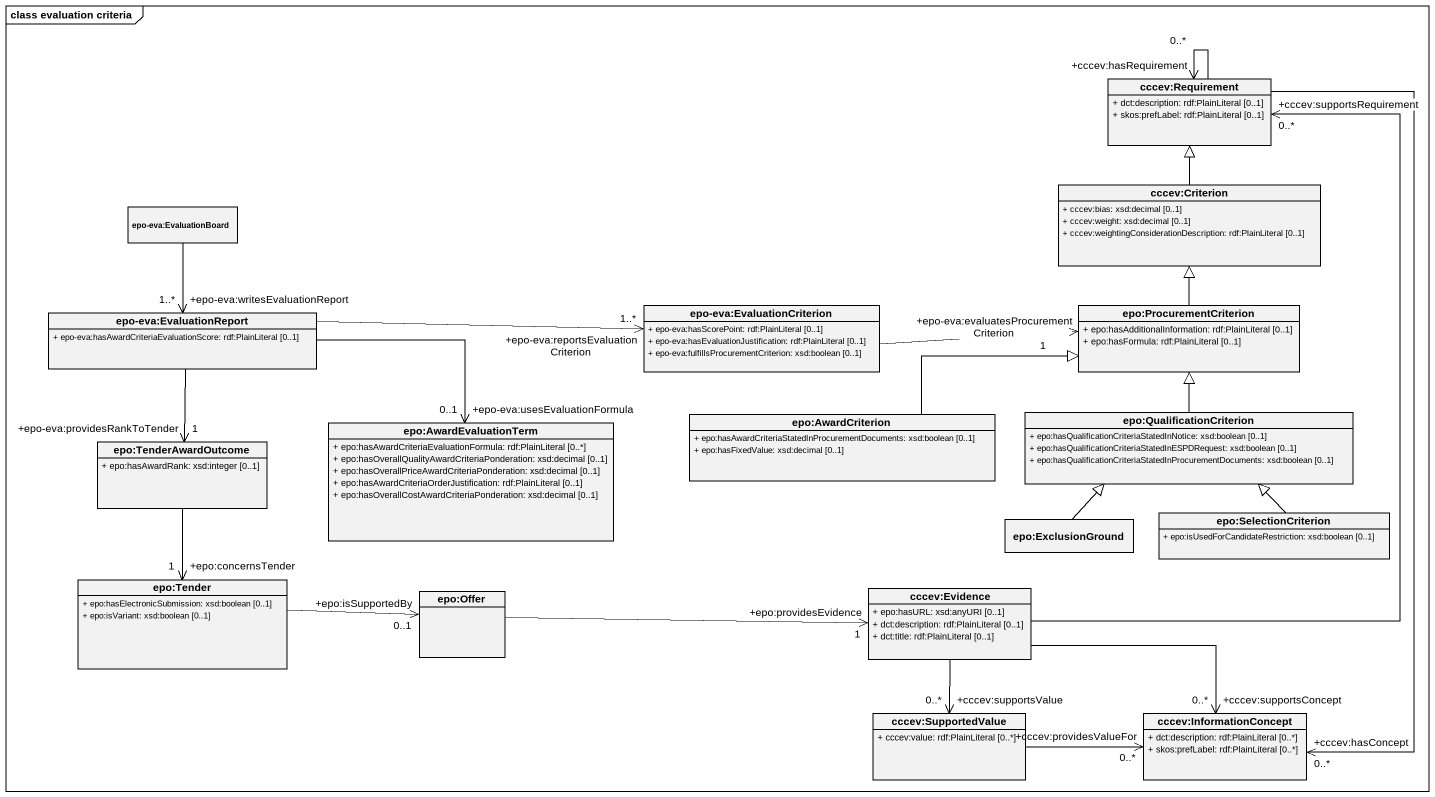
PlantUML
@startuml
mainframe class evaluation criteria
hide circle
hide empty members
skinparam classAttributeIconSize 0
class "cccev:Requirement" as cccev_Requirement {
  + dct:description: rdf:PlainLiteral [0..1]
  + skos:prefLabel: rdf:PlainLiteral [0..1]
}
class "cccev:Criterion" as cccev_Criterion {
  + cccev:bias: xsd:decimal [0..1]
  + cccev:weight: xsd:decimal [0..1]
  + cccev:weightingConsiderationDescription: rdf:PlainLiteral [0..1]
}
class "epo-eva:EvaluationBoard" as epo_eva_EvaluationBoard
class "epo-eva:EvaluationReport" as epo_eva_EvaluationReport {
  + epo-eva:hasAwardCriteriaEvaluationScore: rdf:PlainLiteral [0..1]
}
class "epo-eva:EvaluationCriterion" as epo_eva_EvaluationCriterion {
  + epo-eva:hasScorePoint: rdf:PlainLiteral [0..1]
  + epo-eva:hasEvaluationJustification: rdf:PlainLiteral [0..1]
  + epo-eva:fulfillsProcurementCriterion: xsd:boolean [0..1]
}
class "epo:ProcurementCriterion" as epo_ProcurementCriterion {
  + epo:hasAdditionalInformation: rdf:PlainLiteral [0..1]
  + epo:hasFormula: rdf:PlainLiteral [0..1]
}
class "epo:QualificationCriterion" as epo_QualificationCriterion {
  + epo:hasQualificationCriteriaStatedInNotice: xsd:boolean [0..1]
  + epo:hasQualificationCriteriaStatedInESPDRequest: xsd:boolean [0..1]
  + epo:hasQualificationCriteriaStatedInProcurementDocuments: xsd:boolean [0..1]
}
class "epo:TenderAwardOutcome" as epo_TenderAwardOutcome {
  + epo:hasAwardRank: xsd:integer [0..1]
}
class "epo:AwardEvaluationTerm" as epo_AwardEvaluationTerm {
  + epo:hasAwardCriteriaEvaluationFormula: rdf:PlainLiteral [0..*]
  + epo:hasOverallQualityAwardCriteriaPonderation: xsd:decimal [0..1]
  + epo:hasOverallPriceAwardCriteriaPonderation: xsd:decimal [0..1]
  + epo:hasAwardCriteriaOrderJustification: rdf:PlainLiteral [0..1]
  + epo:hasOverallCostAwardCriteriaPonderation: xsd:decimal [0..1]
}
class "epo:AwardCriterion" as epo_AwardCriterion {
  + epo:hasAwardCriteriaStatedInProcurementDocuments: xsd:boolean [0..1]
  + epo:hasFixedValue: xsd:decimal [0..1]
}
class "epo:ExclusionGround" as epo_ExclusionGround
class "epo:SelectionCriterion" as epo_SelectionCriterion {
  + epo:isUsedForCandidateRestriction: xsd:boolean [0..1]
}
class "epo:Tender" as epo_Tender {
  + epo:hasElectronicSubmission: xsd:boolean [0..1]
  + epo:isVariant: xsd:boolean [0..1]
}
class "epo:Offer" as epo_Offer
class "cccev:Evidence" as cccev_Evidence {
  + epo:hasURL: xsd:anyURI [0..1]
  + dct:description: rdf:PlainLiteral [0..1]
  + dct:title: rdf:PlainLiteral [0..1]
}
class "cccev:SupportedValue" as cccev_SupportedValue {
  + cccev:value: rdf:PlainLiteral [0..*]
}
class "cccev:InformationConcept" as cccev_InformationConcept {
  + dct:description: rdf:PlainLiteral [0..*]
  + skos:prefLabel: rdf:PlainLiteral [0..*]
}
cccev_Requirement --> "+cccev:hasRequirement\n0..*" cccev_Requirement
cccev_Requirement --> "+cccev:hasConcept\n0..*" cccev_InformationConcept
cccev_Criterion -up-|> cccev_Requirement
epo_eva_EvaluationBoard --> "+epo-eva:writesEvaluationReport\n1..*" epo_eva_EvaluationReport
epo_eva_EvaluationReport -right-> "+epo-eva:reportsEvaluationCriterion\n1..*" epo_eva_EvaluationCriterion
epo_eva_EvaluationReport --> "+epo-eva:providesRankToTender\n1" epo_TenderAwardOutcome
epo_eva_EvaluationReport -right-> "+epo-eva:usesEvaluationFormula\n0..1" epo_AwardEvaluationTerm
epo_eva_EvaluationCriterion -right-> "+epo-eva:evaluatesProcurementCriterion\n1" epo_ProcurementCriterion
epo_ProcurementCriterion -up-|> cccev_Criterion
epo_QualificationCriterion -up-|> epo_ProcurementCriterion
epo_TenderAwardOutcome --> "+epo:concernsTender\n1" epo_Tender
epo_AwardCriterion -right-|> epo_ProcurementCriterion
epo_ExclusionGround -up-|> epo_QualificationCriterion
epo_SelectionCriterion -up-|> epo_QualificationCriterion
epo_Tender -right-> "+epo:isSupportedBy\n0..1" epo_Offer
epo_Offer -right-> "+epo:providesEvidence\n1" cccev_Evidence
cccev_Evidence -up-> "+cccev:supportsRequirement\n0..*" cccev_Requirement
cccev_Evidence --> "+cccev:supportsValue\n0..*" cccev_SupportedValue
cccev_Evidence -right-> "+cccev:supportsConcept\n0..*" cccev_InformationConcept
cccev_SupportedValue -right-> "+cccev:providesValueFor\n0..*" cccev_InformationConcept
@enduml
